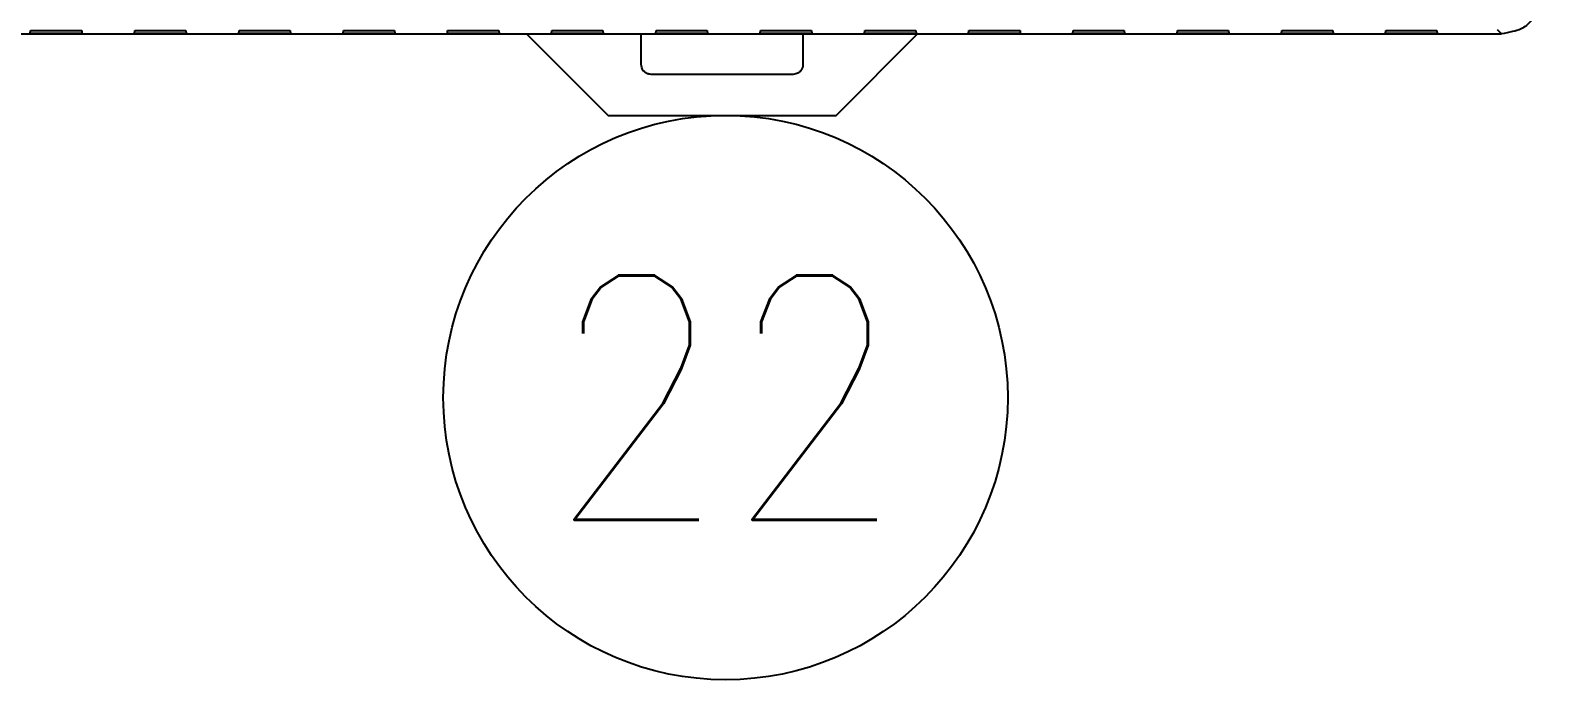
# Model space of a CAD drawing. Header units: inches. Extents: x -4 to 280, y -9 to 35.
# Drawn here: x 37.608 to 39.928, y 11.155 to 12.152 of the extents above; entities that cross this region are included whole.
import ezdxf
from ezdxf.enums import TextEntityAlignment as Align

# ---------------------------------------------------------------- set-up
doc = ezdxf.new("R2010")
doc.units = ezdxf.units.IN
doc.header["$LTSCALE"] = 0.5
doc.header["$MEASUREMENT"] = 0
doc.layers.add('cpue05', color=7, linetype='Continuous')
doc.layers.add('G-Anno-Std-Note @ 4', color=151, linetype='Continuous', lineweight=25)
doc.styles.add('Note', font='romans.shx', dxfattribs={"width": 0.75})

# ---------------------------------------------------------------- blocks, each defined once
blk = doc.blocks.new('IC200CPUE05')
at = {"layer": 'cpue05', "linetype": 'Continuous'}
for p, q in [((-7.9773, -4.5447), (-3.1513, -4.5447)), ((-5.409, -4.5438), (-5.4085, -4.5395)), ((-5.3297, -4.5438), (-5.409, -4.5438)), ((-5.4085, -4.5395), (-5.3302, -4.5395)), ((-5.3302, -4.5395), (-5.3297, -4.5438)), ((-5.249, -4.5438), (-5.2485, -4.5395)), ((-5.1697, -4.5438), (-5.249, -4.5438)), ((-5.2485, -4.5395), (-5.1702, -4.5395)), ((-5.1702, -4.5395), (-5.1697, -4.5438)), ((-5.089, -4.5438), (-5.0885, -4.5395)), ((-5.0097, -4.5438), (-5.089, -4.5438)), ((-5.0885, -4.5395), (-5.0102, -4.5395)), ((-5.0102, -4.5395), (-5.0097, -4.5438)), ((-4.929, -4.5438), (-4.9285, -4.5395)), ((-4.8497, -4.5438), (-4.929, -4.5438)), ((-4.9285, -4.5395), (-4.8501, -4.5395)), ((-4.8501, -4.5395), (-4.8497, -4.5438)), ((-4.769, -4.5438), (-4.7685, -4.5395)), ((-4.6897, -4.5438), (-4.769, -4.5438)), ((-4.7685, -4.5395), (-4.6901, -4.5395)), ((-4.6901, -4.5395), (-4.6897, -4.5438)), ((-4.6473, -4.5448), (-4.5223, -4.6698)), ((-4.609, -4.5438), (-4.6085, -4.5395)), ((-4.5297, -4.5438), (-4.609, -4.5438)), ((-4.6085, -4.5395), (-4.5302, -4.5395)), ((-4.5302, -4.5395), (-4.5297, -4.5438)), ((-4.4713, -4.5918), (-4.4713, -4.5447)), ((-4.449, -4.5438), (-4.4485, -4.5395)), ((-4.3697, -4.5438), (-4.449, -4.5438)), ((-4.4485, -4.5395), (-4.3702, -4.5395)), ((-4.3702, -4.5395), (-4.3697, -4.5438)), ((-4.289, -4.5438), (-4.2885, -4.5395)), ((-4.2097, -4.5438), (-4.289, -4.5438)), ((-4.2885, -4.5395), (-4.2102, -4.5395)), ((-4.2233, -4.5447), (-4.2233, -4.5918)), ((-4.2102, -4.5395), (-4.2097, -4.5438)), ((-4.1723, -4.6698), (-4.0473, -4.5448)), ((-4.129, -4.5438), (-4.1285, -4.5395)), ((-4.0497, -4.5438), (-4.129, -4.5438)), ((-4.1285, -4.5395), (-4.0502, -4.5395)), ((-4.0502, -4.5395), (-4.0497, -4.5438)), ((-3.969, -4.5438), (-3.9685, -4.5395)), ((-3.8897, -4.5438), (-3.969, -4.5438)), ((-3.9685, -4.5395), (-3.8901, -4.5395)), ((-3.8901, -4.5395), (-3.8897, -4.5438)), ((-3.809, -4.5438), (-3.8085, -4.5395)), ((-3.7297, -4.5438), (-3.809, -4.5438)), ((-3.8085, -4.5395), (-3.7301, -4.5395)), ((-3.7301, -4.5395), (-3.7297, -4.5438)), ((-3.649, -4.5438), (-3.6485, -4.5395)), ((-3.5697, -4.5438), (-3.649, -4.5438)), ((-3.6485, -4.5395), (-3.5702, -4.5395)), ((-3.5702, -4.5395), (-3.5697, -4.5438)), ((-3.489, -4.5438), (-3.4885, -4.5395)), ((-3.4097, -4.5438), (-3.489, -4.5438)), ((-3.4885, -4.5395), (-3.4102, -4.5395)), ((-3.4102, -4.5395), (-3.4097, -4.5438)), ((-3.329, -4.5438), (-3.3285, -4.5395)), ((-3.2497, -4.5438), (-3.329, -4.5438)), ((-3.3285, -4.5395), (-3.2502, -4.5395)), ((-3.2502, -4.5395), (-3.2497, -4.5438)), ((-3.1513, -4.5447), (-3.1575, -4.5386)), ((-4.2383, -4.6068), (-4.4563, -4.6068)), ((-4.5223, -4.6698), (-4.1723, -4.6698))]:
    blk.add_line(p, q, dxfattribs=at)
for points in [[(-3.0893, -4.4827), (-3.0898, -4.4902, -0.034691), (-3.0912, -4.4978, -0.030341), (-3.0936, -4.5055, -0.031029), (-3.0972, -4.513, -0.038883), (-3.1021, -4.5201, -0.032513), (-3.1075, -4.5265, -0.016697), (-3.113, -4.532, -0.041337), (-3.121, -4.5368, -0.069733), (-3.134, -4.541, -0.03747), (-3.1513, -4.5447, -0.019947)], [(-4.4563, -4.6068), (-4.4581, -4.6067, -0.034691), (-4.4599, -4.6064, -0.030341), (-4.4618, -4.6058, -0.03103), (-4.4636, -4.6049, -0.038885), (-4.4653, -4.6037, -0.032516), (-4.4669, -4.6024, -0.016698), (-4.4682, -4.6011, -0.041339), (-4.4694, -4.5991, -0.069737), (-4.4704, -4.596, -0.037472), (-4.4713, -4.5918, -0.019947)], [(-4.2233, -4.5918), (-4.2234, -4.5936, -0.034691), (-4.2237, -4.5955, -0.030341), (-4.2243, -4.5973, -0.03103), (-4.2252, -4.5991, -0.038884), (-4.2264, -4.6009, -0.032514), (-4.2277, -4.6024, -0.016697), (-4.229, -4.6037, -0.041337), (-4.2309, -4.6049, -0.069733), (-4.2341, -4.6059, -0.03747), (-4.2383, -4.6068, -0.019946)]]:
    blk.add_lwpolyline(points, format="xyb", dxfattribs=at)
for points in [[(-4.6473, -4.5447), (-4.6473, -4.5447), (-4.6473, -4.5447), (-4.6473, -4.5447), (-4.6473, -4.5447), (-4.6473, -4.5448), (-4.6473, -4.5448)], [(-4.0473, -4.5448), (-4.0473, -4.5448), (-4.0473, -4.5448), (-4.0473, -4.5448), (-4.0473, -4.5447), (-4.0473, -4.5447), (-4.0473, -4.5447)]]:
    blk.add_lwpolyline(points, dxfattribs=at)
blk = doc.blocks.new('Anno_Circle')
at = {"color": 0, "linetype": 'ByBlock', "lineweight": -2}
blk.add_circle((0, 0), 1.155, dxfattribs=at)
at = {"color": 0, "linetype": 'ByBlock', "lineweight": -2, "style": 'Note', "width": 0.85}
blk.add_attdef('ID', text='', height=1, dxfattribs=at).set_placement((0, 0), align=Align.MIDDLE)

msp = doc.modelspace()

# ---------------------------------------------------------------- block references
msp.add_blockref('IC200CPUE05', (43.01706, 16.69081))
at = {"layer": 'G-Anno-Std-Note @ 4', "xscale": 0.375, "yscale": 0.375, "zscale": 0.375}
msp.add_blockref('Anno_Circle', (38.67499, 11.58794), dxfattribs=at).add_auto_attribs({'ID': '22'})

doc.saveas('drawing.dxf')
